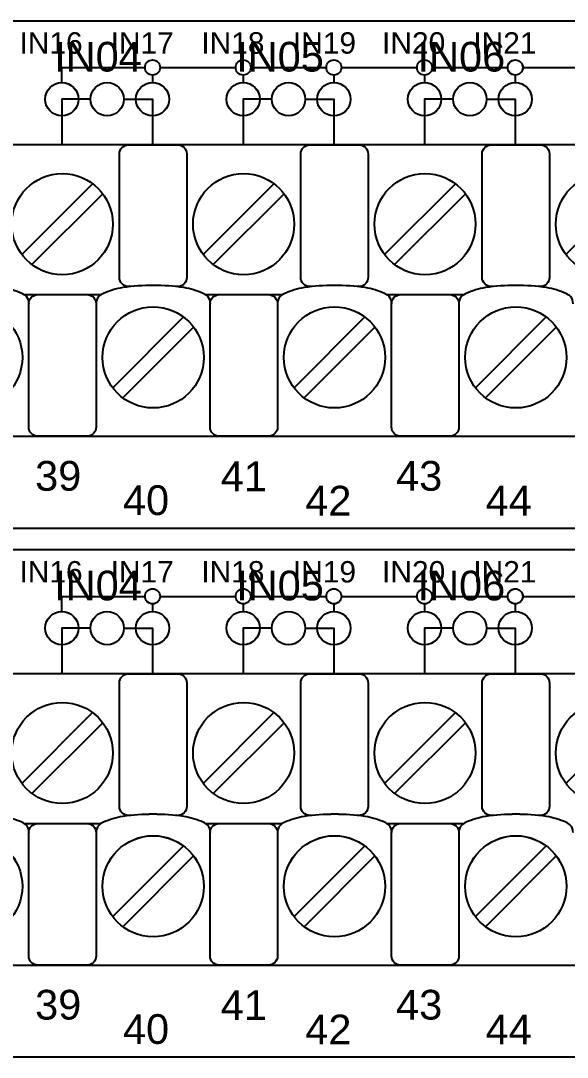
# Model space of a CAD drawing. Extents: x 1 to 47, y 1 to 34.6.
# Drawn here: x 40.537 to 42.345, y 9.106 to 12.536 of the extents above; entities that cross this region are included whole.
import ezdxf

# ---------------------------------------------------------------- set-up
doc = ezdxf.new("R2010")
doc.units = 0
doc.header["$MEASUREMENT"] = 0
for name, color, linetype in [('10_0______DWG_', 7, 'CONTINUOUS'), ('8_1__2___8__OPTOISOLATED_I', 7, 'CONTINUOUS'), ('8_2__7___8__OPTOISOLATED_I', 7, 'CONTINUOUS'), ('8_3__C___18__COMMON____6__', 7, 'CONTINUOUS'), ('8_4__D___18__COMMON____6__', 7, 'CONTINUOUS'), ('8_5__E___8__OPTOISOLATED_I', 7, 'CONTINUOUS'), ('8_6__4___18__COMMON____6__', 7, 'CONTINUOUS'), ('8_7__8___8__OPTOISOLATED_I', 7, 'CONTINUOUS'), ('9_1__0__EMPTY_IO_BOARD_POS', 7, 'CONTINUOUS'), ('9_2__2___8__OPTOISOLATED_I', 7, 'CONTINUOUS'), ('9_3__7___8__OPTOISOLATED_I', 7, 'CONTINUOUS'), ('9_4__C___18__COMMON____6__', 7, 'CONTINUOUS'), ('9_5__D___18__COMMON____6__', 7, 'CONTINUOUS'), ('9_6__E___8__OPTOISOLATED_I', 7, 'CONTINUOUS'), ('9_7__4___18__COMMON____6__', 7, 'CONTINUOUS'), ('9_8__8___8__OPTOISOLATED_I', 7, 'CONTINUOUS')]:
    doc.layers.add(name, color=color, linetype=linetype)
doc.styles.add('ARIAL', font='arial.ttf')

msp = doc.modelspace()

# ---------------------------------------------------------------- linework, layer by layer
at = {"layer": '10_0______DWG_'}
for points in [[(27.2942, 12.5363), (43.9545, 12.5363, -0.468367), (44.0044, 12.4763), (44.0044, 10.9063, -0.414132), (43.9545, 10.8563), (27.2942, 10.8563, -0.414214), (27.2442, 10.9063), (27.2442, 12.4863, -0.414287)], [(38.763, 11.3092), (38.763, 11.1912, 0.414213), (38.793, 11.1612), (43.7748, 11.1611, 0.414214), (43.8048, 11.1911), (43.8048, 11.5042), (43.8957, 11.7489, 0.480048), (43.7507, 11.9471), (43.5165, 11.9471, -0.414214), (43.4865, 11.9771), (43.4865, 12.0953, 0.414212), (43.4565, 12.1253), (43.4565, 12.1253), (38.4754, 12.1254, 0.414215), (38.4454, 12.0954), (38.4455, 11.7825), (38.3546, 11.5377, 0.47859), (38.4996, 11.3392), (38.733, 11.3392, -0.414214)], [(27.2942, 10.7863), (43.9545, 10.7863, -0.468367), (44.0044, 10.7263), (44.0044, 9.1563, -0.414132), (43.9545, 9.1063), (27.2942, 9.1063, -0.414214), (27.2442, 9.1563), (27.2442, 10.7363, -0.414287)]]:
    msp.add_lwpolyline(points, format="xyb", close=True, dxfattribs=at)
for points in [[(40.9015, 11.6566), (40.8936, 11.6566, -0.414214), (40.8636, 11.6866), (40.8636, 12.0953, -0.414214), (40.8936, 12.1253), (41.0564, 12.1253, -0.414214), (41.0864, 12.0953), (41.0864, 11.6866, -0.414214), (41.0564, 11.6566), (41.0496, 11.6566)], [(41.5015, 11.6566), (41.4936, 11.6566, -0.414214), (41.4636, 11.6866), (41.4636, 12.0953, -0.414214), (41.4936, 12.1253), (41.6564, 12.1253, -0.414214), (41.6864, 12.0953), (41.6864, 11.6866, -0.414214), (41.6564, 11.6566), (41.6496, 11.6566)], [(42.1015, 11.6566), (42.0936, 11.6566, -0.414214), (42.0636, 11.6866), (42.0636, 12.0953, -0.414214), (42.0936, 12.1253), (42.2564, 12.1253, -0.414214), (42.2864, 12.0953), (42.2864, 11.6866, -0.414214), (42.2564, 11.6566), (42.2496, 11.6566)], [(40.5645, 11.5999, 0.191033), (40.556, 11.6238, 0.081668), (40.5404, 11.634, 0.0591), (40.4766, 11.6533, 0.034646), (40.3751, 11.6604, 0.03436), (40.2744, 11.6533, 0.0591), (40.2107, 11.634, 0.081668), (40.1951, 11.6238, 0.191033), (40.1866, 11.5999)], [(40.7566, 11.6299, -0.414214), (40.7866, 11.5999), (40.7866, 11.1912, -0.414214), (40.7566, 11.1612), (40.5937, 11.1612, -0.414214), (40.5637, 11.1912), (40.5637, 11.5999, -0.414214), (40.5937, 11.6299)], [(41.1645, 11.5999, 0.191033), (41.156, 11.6238, 0.081668), (41.1404, 11.634, 0.0591), (41.0766, 11.6533, 0.034646), (40.9751, 11.6604, 0.03436), (40.8744, 11.6533, 0.0591), (40.8107, 11.634, 0.081668), (40.7951, 11.6238, 0.191033), (40.7866, 11.5999)], [(41.3566, 11.6299, -0.414214), (41.3866, 11.5999), (41.3866, 11.1912, -0.414214), (41.3566, 11.1612), (41.1937, 11.1612, -0.414214), (41.1637, 11.1912), (41.1637, 11.5999, -0.414214), (41.1937, 11.6299)], [(41.7645, 11.5999, 0.191033), (41.756, 11.6238, 0.081668), (41.7404, 11.634, 0.0591), (41.6767, 11.6533, 0.034646), (41.5751, 11.6604, 0.03436), (41.4744, 11.6533, 0.0591), (41.4107, 11.634, 0.081668), (41.3951, 11.6238, 0.191033), (41.3866, 11.5999)], [(41.9566, 11.6299, -0.414214), (41.9866, 11.5999), (41.9866, 11.1912, -0.414214), (41.9566, 11.1612), (41.7937, 11.1612, -0.414214), (41.7637, 11.1912), (41.7637, 11.5999, -0.414214), (41.7937, 11.6299)], [(42.3645, 11.5999, 0.191033), (42.356, 11.6238, 0.081668), (42.3404, 11.634, 0.0591), (42.2767, 11.6533, 0.034646), (42.1751, 11.6604, 0.03436), (42.0744, 11.6533, 0.0591), (42.0107, 11.634, 0.081668), (41.9951, 11.6238, 0.191033), (41.9866, 11.5999)]]:
    msp.add_lwpolyline(points, format="xyb", dxfattribs=at)
for points in [[(40.7749, 11.997), (40.5407, 11.7628)], [(41.3749, 11.997), (41.1407, 11.7628)], [(41.9749, 11.997), (41.7407, 11.7628)], [(42.5749, 11.997), (42.3407, 11.7628)], [(40.8083, 11.9635), (40.5741, 11.7294)], [(41.4083, 11.9635), (41.1741, 11.7294)], [(42.0083, 11.9635), (41.7741, 11.7294)], [(40.548, 11.6299), (40.8031, 11.6299)], [(41.148, 11.6299), (41.4031, 11.6299)], [(41.748, 11.6299), (42.0031, 11.6299)], [(41.0755, 11.556), (40.8413, 11.3218)], [(41.6755, 11.556), (41.4413, 11.3218)], [(42.2755, 11.556), (42.0413, 11.3218)], [(41.1089, 11.5225), (40.8748, 11.2884)], [(41.7089, 11.5225), (41.4748, 11.2884)], [(42.3089, 11.5225), (42.0748, 11.2884)]]:
    msp.add_lwpolyline(points, dxfattribs=at)
for centre in [(40.6745, 11.8632), (41.2745, 11.8632), (41.8745, 11.8632), (42.4745, 11.8632), (40.3751, 11.4222), (40.9751, 11.4222), (41.5751, 11.4222), (42.1751, 11.4222)]:
    msp.add_circle(centre, 0.1673, dxfattribs=at)
at = {"layer": '8_1__2___8__OPTOISOLATED_I'}
for points in [[(40.7681, 12.2765), (40.6732, 12.2765), (40.6732, 12.1253)], [(40.8781, 12.2765), (40.9732, 12.2765), (40.9732, 12.1253)], [(41.3681, 12.2765), (41.2732, 12.2765), (41.2732, 12.1253)], [(41.4781, 12.2765), (41.5732, 12.2765), (41.5732, 12.1253)], [(41.9681, 12.2765), (41.8732, 12.2765), (41.8732, 12.1253)], [(42.0781, 12.2765), (42.1732, 12.2765), (42.1732, 12.1253)]]:
    msp.add_lwpolyline(points, dxfattribs=at)
for centre in [(40.8231, 12.2765), (41.4231, 12.2765), (42.0231, 12.2765)]:
    msp.add_circle(centre, 0.055, dxfattribs=at)
at = {"layer": '8_2__7___8__OPTOISOLATED_I'}
for points in [[(40.7681, 12.2765), (40.6731, 12.2765), (40.6731, 12.1253)], [(40.8781, 12.2765), (40.9731, 12.2765), (40.9731, 12.1253)], [(41.3681, 12.2765), (41.2731, 12.2765), (41.2731, 12.1253)], [(41.4781, 12.2765), (41.5731, 12.2765), (41.5731, 12.1253)], [(41.9681, 12.2765), (41.8731, 12.2765), (41.8731, 12.1253)], [(42.0781, 12.2765), (42.1731, 12.2765), (42.1731, 12.1253)]]:
    msp.add_lwpolyline(points, dxfattribs=at)
for centre in [(40.8231, 12.2765), (41.4231, 12.2765), (42.0231, 12.2765)]:
    msp.add_circle(centre, 0.055, dxfattribs=at)
at = {"layer": '8_3__C___18__COMMON____6__'}
for points in [[(40.6731, 12.3315), (40.6731, 12.3815), (40.9481, 12.3815)], [(40.9731, 12.3565), (40.9731, 12.3315)], [(40.9981, 12.3815), (41.2481, 12.3815)], [(41.2731, 12.3565), (41.2731, 12.3315)], [(41.2981, 12.3815), (41.5481, 12.3815)], [(41.5731, 12.3565), (41.5731, 12.3315)], [(41.5981, 12.3815), (41.8481, 12.3815)], [(41.8731, 12.3565), (41.8731, 12.3315)], [(41.8981, 12.3815), (42.1481, 12.3815)], [(42.1731, 12.3565), (42.1731, 12.3315)], [(42.1981, 12.3815), (42.4481, 12.3815)], [(40.6731, 12.2215), (40.6731, 12.1253)], [(40.9731, 12.2215), (40.9731, 12.1253)], [(41.2731, 12.2215), (41.2731, 12.1253)], [(41.5731, 12.2215), (41.5731, 12.1253)], [(41.8731, 12.2215), (41.8731, 12.1253)], [(42.1731, 12.2215), (42.1731, 12.1253)]]:
    msp.add_lwpolyline(points, dxfattribs=at)
for centre, radius in [((40.9731, 12.3815), 0.025), ((41.2731, 12.3815), 0.025), ((41.5731, 12.3815), 0.025), ((41.8731, 12.3815), 0.025), ((42.1731, 12.3815), 0.025), ((40.6731, 12.2765), 0.055), ((40.9731, 12.2765), 0.055), ((41.2731, 12.2765), 0.055), ((41.5731, 12.2765), 0.055), ((41.8731, 12.2765), 0.055), ((42.1731, 12.2765), 0.055)]:
    msp.add_circle(centre, radius, dxfattribs=at)
at = {"layer": '8_4__D___18__COMMON____6__'}
for points in [[(40.6731, 12.3315), (40.6731, 12.3815), (40.9481, 12.3815)], [(40.9731, 12.3565), (40.9731, 12.3315)], [(40.9981, 12.3815), (41.2481, 12.3815)], [(41.2731, 12.3565), (41.2731, 12.3315)], [(41.2981, 12.3815), (41.5481, 12.3815)], [(41.5731, 12.3565), (41.5731, 12.3315)], [(41.5981, 12.3815), (41.8481, 12.3815)], [(41.8731, 12.3565), (41.8731, 12.3315)], [(41.8981, 12.3815), (42.1481, 12.3815)], [(42.1731, 12.3565), (42.1731, 12.3315)], [(42.1981, 12.3815), (42.4481, 12.3815)], [(40.6731, 12.2215), (40.6731, 12.1253)], [(40.9731, 12.2215), (40.9731, 12.1253)], [(41.2731, 12.2215), (41.2731, 12.1253)], [(41.5731, 12.2215), (41.5731, 12.1253)], [(41.8731, 12.2215), (41.8731, 12.1253)], [(42.1731, 12.2215), (42.1731, 12.1253)]]:
    msp.add_lwpolyline(points, dxfattribs=at)
for centre, radius in [((40.9731, 12.3815), 0.025), ((41.2731, 12.3815), 0.025), ((41.5731, 12.3815), 0.025), ((41.8731, 12.3815), 0.025), ((42.1731, 12.3815), 0.025), ((40.6731, 12.2765), 0.055), ((40.9731, 12.2765), 0.055), ((41.2731, 12.2765), 0.055), ((41.5731, 12.2765), 0.055), ((41.8731, 12.2765), 0.055), ((42.1731, 12.2765), 0.055)]:
    msp.add_circle(centre, radius, dxfattribs=at)
at = {"layer": '8_5__E___8__OPTOISOLATED_I'}
for points in [[(40.7681, 12.2765), (40.6731, 12.2765), (40.6731, 12.1253)], [(40.8781, 12.2765), (40.9731, 12.2765), (40.9731, 12.1253)], [(41.3681, 12.2765), (41.2731, 12.2765), (41.2731, 12.1253)], [(41.4781, 12.2765), (41.5731, 12.2765), (41.5731, 12.1253)], [(41.9681, 12.2765), (41.8731, 12.2765), (41.8731, 12.1253)], [(42.0781, 12.2765), (42.1731, 12.2765), (42.1731, 12.1253)]]:
    msp.add_lwpolyline(points, dxfattribs=at)
for centre in [(40.8231, 12.2765), (41.4231, 12.2765), (42.0231, 12.2765)]:
    msp.add_circle(centre, 0.055, dxfattribs=at)
at = {"layer": '8_6__4___18__COMMON____6__'}
for points in [[(40.6732, 12.3315), (40.6732, 12.3815), (40.9482, 12.3815)], [(40.9732, 12.3565), (40.9732, 12.3315)], [(40.9982, 12.3815), (41.2482, 12.3815)], [(41.2732, 12.3565), (41.2732, 12.3315)], [(41.2982, 12.3815), (41.5482, 12.3815)], [(41.5732, 12.3565), (41.5732, 12.3315)], [(41.5982, 12.3815), (41.8482, 12.3815)], [(41.8732, 12.3565), (41.8732, 12.3315)], [(41.8982, 12.3815), (42.1482, 12.3815)], [(42.1732, 12.3565), (42.1732, 12.3315)], [(42.1982, 12.3815), (42.4482, 12.3815)], [(40.6732, 12.2215), (40.6732, 12.1253)], [(40.9732, 12.2215), (40.9732, 12.1253)], [(41.2732, 12.2215), (41.2732, 12.1253)], [(41.5732, 12.2215), (41.5732, 12.1253)], [(41.8732, 12.2215), (41.8732, 12.1253)], [(42.1732, 12.2215), (42.1732, 12.1253)]]:
    msp.add_lwpolyline(points, dxfattribs=at)
for centre, radius in [((40.9732, 12.3815), 0.025), ((41.2732, 12.3815), 0.025), ((41.5732, 12.3815), 0.025), ((41.8732, 12.3815), 0.025), ((42.1732, 12.3815), 0.025), ((40.6732, 12.2765), 0.055), ((40.9732, 12.2765), 0.055), ((41.2732, 12.2765), 0.055), ((41.5732, 12.2765), 0.055), ((41.8732, 12.2765), 0.055), ((42.1732, 12.2765), 0.055)]:
    msp.add_circle(centre, radius, dxfattribs=at)
at = {"layer": '8_7__8___8__OPTOISOLATED_I'}
for points in [[(40.7681, 12.2765), (40.6731, 12.2765), (40.6731, 12.1253)], [(40.8781, 12.2765), (40.9731, 12.2765), (40.9731, 12.1253)], [(41.3681, 12.2765), (41.2731, 12.2765), (41.2731, 12.1253)], [(41.4781, 12.2765), (41.5731, 12.2765), (41.5731, 12.1253)], [(41.9681, 12.2765), (41.8731, 12.2765), (41.8731, 12.1253)], [(42.0781, 12.2765), (42.1731, 12.2765), (42.1731, 12.1253)]]:
    msp.add_lwpolyline(points, dxfattribs=at)
for centre in [(40.8231, 12.2765), (41.4231, 12.2765), (42.0231, 12.2765)]:
    msp.add_circle(centre, 0.055, dxfattribs=at)
at = {"layer": '9_1__0__EMPTY_IO_BOARD_POS'}
msp.add_lwpolyline([(38.7624, 9.5588), (38.7624, 9.4408, 0.414213), (38.7924, 9.4108), (43.7743, 9.4108, 0.414214), (43.8043, 9.4408), (43.8043, 9.7538), (43.8952, 9.9986, 0.480048), (43.7501, 10.1968), (43.5159, 10.1968, -0.414214), (43.4859, 10.2268), (43.4859, 10.3449, 0.414212), (43.4559, 10.3749), (43.4559, 10.375), (38.4749, 10.375, 0.414215), (38.4449, 10.345), (38.445, 10.0321), (38.354, 9.7874, 0.47859), (38.4991, 9.5888), (38.7324, 9.5888, -0.414214)], format="xyb", close=True, dxfattribs=at)
at = {"layer": '9_2__2___8__OPTOISOLATED_I'}
for points in [[(40.7681, 10.5265), (40.6732, 10.5265), (40.6732, 10.3753)], [(40.8781, 10.5265), (40.9732, 10.5265), (40.9732, 10.3753)], [(41.3681, 10.5265), (41.2732, 10.5265), (41.2732, 10.3753)], [(41.4781, 10.5265), (41.5732, 10.5265), (41.5732, 10.3753)], [(41.9681, 10.5265), (41.8732, 10.5265), (41.8732, 10.3753)], [(42.0781, 10.5265), (42.1732, 10.5265), (42.1732, 10.3753)], [(40.7749, 10.247), (40.5407, 10.0128)], [(41.3749, 10.247), (41.1407, 10.0128)], [(41.9749, 10.247), (41.7407, 10.0128)], [(42.5749, 10.247), (42.3407, 10.0128)], [(40.8083, 10.2135), (40.5741, 9.9794)], [(41.4083, 10.2135), (41.1741, 9.9794)], [(42.0083, 10.2135), (41.7741, 9.9794)], [(40.548, 9.8799), (40.8031, 9.8799)], [(41.148, 9.8799), (41.4031, 9.8799)], [(41.748, 9.8799), (42.0031, 9.8799)], [(41.0755, 9.806), (40.8413, 9.5718)], [(41.6755, 9.806), (41.4413, 9.5718)], [(42.2755, 9.806), (42.0413, 9.5718)], [(41.1089, 9.7725), (40.8748, 9.5384)], [(41.7089, 9.7725), (41.4748, 9.5384)], [(42.3089, 9.7725), (42.0748, 9.5384)]]:
    msp.add_lwpolyline(points, dxfattribs=at)
msp.add_lwpolyline([(38.763, 9.5592), (38.763, 9.4412, 0.414213), (38.793, 9.4112), (43.7748, 9.4111, 0.414214), (43.8048, 9.4411), (43.8048, 9.7542), (43.8957, 9.9989, 0.480048), (43.7507, 10.1971), (43.5165, 10.1971, -0.414214), (43.4865, 10.2271), (43.4865, 10.3453, 0.414212), (43.4565, 10.3753), (43.4565, 10.3753), (38.4754, 10.3754, 0.414215), (38.4454, 10.3454), (38.4455, 10.0325), (38.3546, 9.7877, 0.47859), (38.4996, 9.5892), (38.733, 9.5892, -0.414214)], format="xyb", close=True, dxfattribs=at)
for points in [[(40.9015, 9.9066), (40.8936, 9.9066, -0.414214), (40.8636, 9.9366), (40.8636, 10.3453, -0.414214), (40.8936, 10.3753), (41.0564, 10.3753, -0.414214), (41.0864, 10.3453), (41.0864, 9.9366, -0.414214), (41.0564, 9.9066), (41.0496, 9.9066)], [(41.5015, 9.9066), (41.4936, 9.9066, -0.414214), (41.4636, 9.9366), (41.4636, 10.3453, -0.414214), (41.4936, 10.3753), (41.6564, 10.3753, -0.414214), (41.6864, 10.3453), (41.6864, 9.9366, -0.414214), (41.6564, 9.9066), (41.6496, 9.9066)], [(42.1015, 9.9066), (42.0936, 9.9066, -0.414214), (42.0636, 9.9366), (42.0636, 10.3453, -0.414214), (42.0936, 10.3753), (42.2564, 10.3753, -0.414214), (42.2864, 10.3453), (42.2864, 9.9366, -0.414214), (42.2564, 9.9066), (42.2496, 9.9066)], [(40.5645, 9.8499, 0.191033), (40.556, 9.8738, 0.081668), (40.5404, 9.884, 0.0591), (40.4766, 9.9033, 0.034646), (40.3751, 9.9104, 0.03436), (40.2744, 9.9033, 0.0591), (40.2107, 9.884, 0.081668), (40.1951, 9.8738, 0.191033), (40.1866, 9.8499)], [(40.7566, 9.8799, -0.414214), (40.7866, 9.8499), (40.7866, 9.4412, -0.414214), (40.7566, 9.4112), (40.5937, 9.4112, -0.414214), (40.5637, 9.4412), (40.5637, 9.8499, -0.414214), (40.5937, 9.8799)], [(41.1645, 9.8499, 0.191033), (41.156, 9.8738, 0.081668), (41.1404, 9.884, 0.0591), (41.0766, 9.9033, 0.034646), (40.9751, 9.9104, 0.03436), (40.8744, 9.9033, 0.0591), (40.8107, 9.884, 0.081668), (40.7951, 9.8738, 0.191033), (40.7866, 9.8499)], [(41.3566, 9.8799, -0.414214), (41.3866, 9.8499), (41.3866, 9.4412, -0.414214), (41.3566, 9.4112), (41.1937, 9.4112, -0.414214), (41.1637, 9.4412), (41.1637, 9.8499, -0.414214), (41.1937, 9.8799)], [(41.7645, 9.8499, 0.191033), (41.756, 9.8738, 0.081668), (41.7404, 9.884, 0.0591), (41.6767, 9.9033, 0.034646), (41.5751, 9.9104, 0.03436), (41.4744, 9.9033, 0.0591), (41.4107, 9.884, 0.081668), (41.3951, 9.8738, 0.191033), (41.3866, 9.8499)], [(41.9566, 9.8799, -0.414214), (41.9866, 9.8499), (41.9866, 9.4412, -0.414214), (41.9566, 9.4112), (41.7937, 9.4112, -0.414214), (41.7637, 9.4412), (41.7637, 9.8499, -0.414214), (41.7937, 9.8799)], [(42.3645, 9.8499, 0.191033), (42.356, 9.8738, 0.081668), (42.3404, 9.884, 0.0591), (42.2767, 9.9033, 0.034646), (42.1751, 9.9104, 0.03436), (42.0744, 9.9033, 0.0591), (42.0107, 9.884, 0.081668), (41.9951, 9.8738, 0.191033), (41.9866, 9.8499)]]:
    msp.add_lwpolyline(points, format="xyb", dxfattribs=at)
for centre, radius in [((40.8231, 10.5265), 0.055), ((41.4231, 10.5265), 0.055), ((42.0231, 10.5265), 0.055), ((40.6745, 10.1132), 0.1673), ((41.2745, 10.1132), 0.1673), ((41.8745, 10.1132), 0.1673), ((42.4745, 10.1132), 0.1673), ((40.3751, 9.6722), 0.1673), ((40.9751, 9.6722), 0.1673), ((41.5751, 9.6722), 0.1673), ((42.1751, 9.6722), 0.1673)]:
    msp.add_circle(centre, radius, dxfattribs=at)
at = {"layer": '9_3__7___8__OPTOISOLATED_I'}
for points in [[(40.7681, 10.5265), (40.6731, 10.5265), (40.6731, 10.3753)], [(40.8781, 10.5265), (40.9731, 10.5265), (40.9731, 10.3753)], [(41.3681, 10.5265), (41.2731, 10.5265), (41.2731, 10.3753)], [(41.4781, 10.5265), (41.5731, 10.5265), (41.5731, 10.3753)], [(41.9681, 10.5265), (41.8731, 10.5265), (41.8731, 10.3753)], [(42.0781, 10.5265), (42.1731, 10.5265), (42.1731, 10.3753)], [(40.7749, 10.247), (40.5407, 10.0128)], [(41.3749, 10.247), (41.1407, 10.0128)], [(41.9749, 10.247), (41.7407, 10.0128)], [(42.5749, 10.247), (42.3407, 10.0128)], [(40.8083, 10.2135), (40.5741, 9.9794)], [(41.4083, 10.2135), (41.1741, 9.9794)], [(42.0083, 10.2135), (41.7741, 9.9794)], [(40.548, 9.8799), (40.8031, 9.8799)], [(41.148, 9.8799), (41.4031, 9.8799)], [(41.748, 9.8799), (42.0031, 9.8799)], [(41.0755, 9.806), (40.8413, 9.5718)], [(41.6755, 9.806), (41.4413, 9.5718)], [(42.2755, 9.806), (42.0413, 9.5718)], [(41.1089, 9.7725), (40.8748, 9.5384)], [(41.7089, 9.7725), (41.4748, 9.5384)], [(42.3089, 9.7725), (42.0748, 9.5384)]]:
    msp.add_lwpolyline(points, dxfattribs=at)
msp.add_lwpolyline([(38.763, 9.5592), (38.763, 9.4412, 0.414213), (38.793, 9.4112), (43.7748, 9.4111, 0.414214), (43.8048, 9.4411), (43.8048, 9.7542), (43.8957, 9.9989, 0.480048), (43.7507, 10.1971), (43.5165, 10.1971, -0.414214), (43.4865, 10.2271), (43.4865, 10.3453, 0.414212), (43.4565, 10.3753), (43.4565, 10.3753), (38.4754, 10.3754, 0.414215), (38.4454, 10.3454), (38.4455, 10.0325), (38.3546, 9.7877, 0.47859), (38.4996, 9.5892), (38.733, 9.5892, -0.414214)], format="xyb", close=True, dxfattribs=at)
for points in [[(40.9015, 9.9066), (40.8936, 9.9066, -0.414214), (40.8636, 9.9366), (40.8636, 10.3453, -0.414214), (40.8936, 10.3753), (41.0564, 10.3753, -0.414214), (41.0864, 10.3453), (41.0864, 9.9366, -0.414214), (41.0564, 9.9066), (41.0496, 9.9066)], [(41.5015, 9.9066), (41.4936, 9.9066, -0.414214), (41.4636, 9.9366), (41.4636, 10.3453, -0.414214), (41.4936, 10.3753), (41.6564, 10.3753, -0.414214), (41.6864, 10.3453), (41.6864, 9.9366, -0.414214), (41.6564, 9.9066), (41.6496, 9.9066)], [(42.1015, 9.9066), (42.0936, 9.9066, -0.414214), (42.0636, 9.9366), (42.0636, 10.3453, -0.414214), (42.0936, 10.3753), (42.2564, 10.3753, -0.414214), (42.2864, 10.3453), (42.2864, 9.9366, -0.414214), (42.2564, 9.9066), (42.2496, 9.9066)], [(40.5645, 9.8499, 0.191033), (40.556, 9.8738, 0.081668), (40.5404, 9.884, 0.0591), (40.4766, 9.9033, 0.034646), (40.3751, 9.9104, 0.03436), (40.2744, 9.9033, 0.0591), (40.2107, 9.884, 0.081668), (40.1951, 9.8738, 0.191033), (40.1866, 9.8499)], [(40.7566, 9.8799, -0.414214), (40.7866, 9.8499), (40.7866, 9.4412, -0.414214), (40.7566, 9.4112), (40.5937, 9.4112, -0.414214), (40.5637, 9.4412), (40.5637, 9.8499, -0.414214), (40.5937, 9.8799)], [(41.1645, 9.8499, 0.191033), (41.156, 9.8738, 0.081668), (41.1404, 9.884, 0.0591), (41.0766, 9.9033, 0.034646), (40.9751, 9.9104, 0.03436), (40.8744, 9.9033, 0.0591), (40.8107, 9.884, 0.081668), (40.7951, 9.8738, 0.191033), (40.7866, 9.8499)], [(41.3566, 9.8799, -0.414214), (41.3866, 9.8499), (41.3866, 9.4412, -0.414214), (41.3566, 9.4112), (41.1937, 9.4112, -0.414214), (41.1637, 9.4412), (41.1637, 9.8499, -0.414214), (41.1937, 9.8799)], [(41.7645, 9.8499, 0.191033), (41.756, 9.8738, 0.081668), (41.7404, 9.884, 0.0591), (41.6767, 9.9033, 0.034646), (41.5751, 9.9104, 0.03436), (41.4744, 9.9033, 0.0591), (41.4107, 9.884, 0.081668), (41.3951, 9.8738, 0.191033), (41.3866, 9.8499)], [(41.9566, 9.8799, -0.414214), (41.9866, 9.8499), (41.9866, 9.4412, -0.414214), (41.9566, 9.4112), (41.7937, 9.4112, -0.414214), (41.7637, 9.4412), (41.7637, 9.8499, -0.414214), (41.7937, 9.8799)], [(42.3645, 9.8499, 0.191033), (42.356, 9.8738, 0.081668), (42.3404, 9.884, 0.0591), (42.2767, 9.9033, 0.034646), (42.1751, 9.9104, 0.03436), (42.0744, 9.9033, 0.0591), (42.0107, 9.884, 0.081668), (41.9951, 9.8738, 0.191033), (41.9866, 9.8499)]]:
    msp.add_lwpolyline(points, format="xyb", dxfattribs=at)
for centre, radius in [((40.8231, 10.5265), 0.055), ((41.4231, 10.5265), 0.055), ((42.0231, 10.5265), 0.055), ((40.6745, 10.1132), 0.1673), ((41.2745, 10.1132), 0.1673), ((41.8745, 10.1132), 0.1673), ((42.4745, 10.1132), 0.1673), ((40.3751, 9.6722), 0.1673), ((40.9751, 9.6722), 0.1673), ((41.5751, 9.6722), 0.1673), ((42.1751, 9.6722), 0.1673)]:
    msp.add_circle(centre, radius, dxfattribs=at)
at = {"layer": '9_4__C___18__COMMON____6__'}
for points in [[(40.6731, 10.5815), (40.6731, 10.6315), (40.9481, 10.6315)], [(40.9731, 10.6065), (40.9731, 10.5815)], [(40.9981, 10.6315), (41.2481, 10.6315)], [(41.2731, 10.6065), (41.2731, 10.5815)], [(41.2981, 10.6315), (41.5481, 10.6315)], [(41.5731, 10.6065), (41.5731, 10.5815)], [(41.5981, 10.6315), (41.8481, 10.6315)], [(41.8731, 10.6065), (41.8731, 10.5815)], [(41.8981, 10.6315), (42.1481, 10.6315)], [(42.1731, 10.6065), (42.1731, 10.5815)], [(42.1981, 10.6315), (42.4481, 10.6315)], [(40.6731, 10.4715), (40.6731, 10.3753)], [(40.9731, 10.4715), (40.9731, 10.3753)], [(41.2731, 10.4715), (41.2731, 10.3753)], [(41.5731, 10.4715), (41.5731, 10.3753)], [(41.8731, 10.4715), (41.8731, 10.3753)], [(42.1731, 10.4715), (42.1731, 10.3753)], [(40.7749, 10.247), (40.5407, 10.0128)], [(41.3749, 10.247), (41.1407, 10.0128)], [(41.9749, 10.247), (41.7407, 10.0128)], [(42.5749, 10.247), (42.3407, 10.0128)], [(40.8083, 10.2135), (40.5741, 9.9794)], [(41.4083, 10.2135), (41.1741, 9.9794)], [(42.0083, 10.2135), (41.7741, 9.9794)], [(40.548, 9.8799), (40.8031, 9.8799)], [(41.148, 9.8799), (41.4031, 9.8799)], [(41.748, 9.8799), (42.0031, 9.8799)], [(41.0755, 9.806), (40.8413, 9.5718)], [(41.6755, 9.806), (41.4413, 9.5718)], [(42.2755, 9.806), (42.0413, 9.5718)], [(41.1089, 9.7725), (40.8748, 9.5384)], [(41.7089, 9.7725), (41.4748, 9.5384)], [(42.3089, 9.7725), (42.0748, 9.5384)]]:
    msp.add_lwpolyline(points, dxfattribs=at)
msp.add_lwpolyline([(38.763, 9.5592), (38.763, 9.4412, 0.414213), (38.793, 9.4112), (43.7748, 9.4111, 0.414214), (43.8048, 9.4411), (43.8048, 9.7542), (43.8957, 9.9989, 0.480048), (43.7507, 10.1971), (43.5165, 10.1971, -0.414214), (43.4865, 10.2271), (43.4865, 10.3453, 0.414212), (43.4565, 10.3753), (43.4565, 10.3753), (38.4754, 10.3754, 0.414215), (38.4454, 10.3454), (38.4455, 10.0325), (38.3546, 9.7877, 0.47859), (38.4996, 9.5892), (38.733, 9.5892, -0.414214)], format="xyb", close=True, dxfattribs=at)
for points in [[(40.9015, 9.9066), (40.8936, 9.9066, -0.414214), (40.8636, 9.9366), (40.8636, 10.3453, -0.414214), (40.8936, 10.3753), (41.0564, 10.3753, -0.414214), (41.0864, 10.3453), (41.0864, 9.9366, -0.414214), (41.0564, 9.9066), (41.0496, 9.9066)], [(41.5015, 9.9066), (41.4936, 9.9066, -0.414214), (41.4636, 9.9366), (41.4636, 10.3453, -0.414214), (41.4936, 10.3753), (41.6564, 10.3753, -0.414214), (41.6864, 10.3453), (41.6864, 9.9366, -0.414214), (41.6564, 9.9066), (41.6496, 9.9066)], [(42.1015, 9.9066), (42.0936, 9.9066, -0.414214), (42.0636, 9.9366), (42.0636, 10.3453, -0.414214), (42.0936, 10.3753), (42.2564, 10.3753, -0.414214), (42.2864, 10.3453), (42.2864, 9.9366, -0.414214), (42.2564, 9.9066), (42.2496, 9.9066)], [(40.5645, 9.8499, 0.191033), (40.556, 9.8738, 0.081668), (40.5404, 9.884, 0.0591), (40.4766, 9.9033, 0.034646), (40.3751, 9.9104, 0.03436), (40.2744, 9.9033, 0.0591), (40.2107, 9.884, 0.081668), (40.1951, 9.8738, 0.191033), (40.1866, 9.8499)], [(40.7566, 9.8799, -0.414214), (40.7866, 9.8499), (40.7866, 9.4412, -0.414214), (40.7566, 9.4112), (40.5937, 9.4112, -0.414214), (40.5637, 9.4412), (40.5637, 9.8499, -0.414214), (40.5937, 9.8799)], [(41.1645, 9.8499, 0.191033), (41.156, 9.8738, 0.081668), (41.1404, 9.884, 0.0591), (41.0766, 9.9033, 0.034646), (40.9751, 9.9104, 0.03436), (40.8744, 9.9033, 0.0591), (40.8107, 9.884, 0.081668), (40.7951, 9.8738, 0.191033), (40.7866, 9.8499)], [(41.3566, 9.8799, -0.414214), (41.3866, 9.8499), (41.3866, 9.4412, -0.414214), (41.3566, 9.4112), (41.1937, 9.4112, -0.414214), (41.1637, 9.4412), (41.1637, 9.8499, -0.414214), (41.1937, 9.8799)], [(41.7645, 9.8499, 0.191033), (41.756, 9.8738, 0.081668), (41.7404, 9.884, 0.0591), (41.6767, 9.9033, 0.034646), (41.5751, 9.9104, 0.03436), (41.4744, 9.9033, 0.0591), (41.4107, 9.884, 0.081668), (41.3951, 9.8738, 0.191033), (41.3866, 9.8499)], [(41.9566, 9.8799, -0.414214), (41.9866, 9.8499), (41.9866, 9.4412, -0.414214), (41.9566, 9.4112), (41.7937, 9.4112, -0.414214), (41.7637, 9.4412), (41.7637, 9.8499, -0.414214), (41.7937, 9.8799)], [(42.3645, 9.8499, 0.191033), (42.356, 9.8738, 0.081668), (42.3404, 9.884, 0.0591), (42.2767, 9.9033, 0.034646), (42.1751, 9.9104, 0.03436), (42.0744, 9.9033, 0.0591), (42.0107, 9.884, 0.081668), (41.9951, 9.8738, 0.191033), (41.9866, 9.8499)]]:
    msp.add_lwpolyline(points, format="xyb", dxfattribs=at)
for centre, radius in [((40.9731, 10.6315), 0.025), ((41.2731, 10.6315), 0.025), ((41.5731, 10.6315), 0.025), ((41.8731, 10.6315), 0.025), ((42.1731, 10.6315), 0.025), ((40.6731, 10.5265), 0.055), ((40.9731, 10.5265), 0.055), ((41.2731, 10.5265), 0.055), ((41.5731, 10.5265), 0.055), ((41.8731, 10.5265), 0.055), ((42.1731, 10.5265), 0.055), ((40.6745, 10.1132), 0.1673), ((41.2745, 10.1132), 0.1673), ((41.8745, 10.1132), 0.1673), ((42.4745, 10.1132), 0.1673), ((40.3751, 9.6722), 0.1673), ((40.9751, 9.6722), 0.1673), ((41.5751, 9.6722), 0.1673), ((42.1751, 9.6722), 0.1673)]:
    msp.add_circle(centre, radius, dxfattribs=at)
at = {"layer": '9_5__D___18__COMMON____6__'}
for points in [[(40.6731, 10.5815), (40.6731, 10.6315), (40.9481, 10.6315)], [(40.9731, 10.6065), (40.9731, 10.5815)], [(40.9981, 10.6315), (41.2481, 10.6315)], [(41.2731, 10.6065), (41.2731, 10.5815)], [(41.2981, 10.6315), (41.5481, 10.6315)], [(41.5731, 10.6065), (41.5731, 10.5815)], [(41.5981, 10.6315), (41.8481, 10.6315)], [(41.8731, 10.6065), (41.8731, 10.5815)], [(41.8981, 10.6315), (42.1481, 10.6315)], [(42.1731, 10.6065), (42.1731, 10.5815)], [(42.1981, 10.6315), (42.4481, 10.6315)], [(40.6731, 10.4715), (40.6731, 10.3753)], [(40.9731, 10.4715), (40.9731, 10.3753)], [(41.2731, 10.4715), (41.2731, 10.3753)], [(41.5731, 10.4715), (41.5731, 10.3753)], [(41.8731, 10.4715), (41.8731, 10.3753)], [(42.1731, 10.4715), (42.1731, 10.3753)], [(40.7749, 10.247), (40.5407, 10.0128)], [(41.3749, 10.247), (41.1407, 10.0128)], [(41.9749, 10.247), (41.7407, 10.0128)], [(42.5749, 10.247), (42.3407, 10.0128)], [(40.8083, 10.2135), (40.5741, 9.9794)], [(41.4083, 10.2135), (41.1741, 9.9794)], [(42.0083, 10.2135), (41.7741, 9.9794)], [(40.548, 9.8799), (40.8031, 9.8799)], [(41.148, 9.8799), (41.4031, 9.8799)], [(41.748, 9.8799), (42.0031, 9.8799)], [(41.0755, 9.806), (40.8413, 9.5718)], [(41.6755, 9.806), (41.4413, 9.5718)], [(42.2755, 9.806), (42.0413, 9.5718)], [(41.1089, 9.7725), (40.8748, 9.5384)], [(41.7089, 9.7725), (41.4748, 9.5384)], [(42.3089, 9.7725), (42.0748, 9.5384)]]:
    msp.add_lwpolyline(points, dxfattribs=at)
msp.add_lwpolyline([(38.763, 9.5592), (38.763, 9.4412, 0.414213), (38.793, 9.4112), (43.7748, 9.4111, 0.414214), (43.8048, 9.4411), (43.8048, 9.7542), (43.8957, 9.9989, 0.480048), (43.7507, 10.1971), (43.5165, 10.1971, -0.414214), (43.4865, 10.2271), (43.4865, 10.3453, 0.414212), (43.4565, 10.3753), (43.4565, 10.3753), (38.4754, 10.3754, 0.414215), (38.4454, 10.3454), (38.4455, 10.0325), (38.3546, 9.7877, 0.47859), (38.4996, 9.5892), (38.733, 9.5892, -0.414214)], format="xyb", close=True, dxfattribs=at)
for points in [[(40.9015, 9.9066), (40.8936, 9.9066, -0.414214), (40.8636, 9.9366), (40.8636, 10.3453, -0.414214), (40.8936, 10.3753), (41.0564, 10.3753, -0.414214), (41.0864, 10.3453), (41.0864, 9.9366, -0.414214), (41.0564, 9.9066), (41.0496, 9.9066)], [(41.5015, 9.9066), (41.4936, 9.9066, -0.414214), (41.4636, 9.9366), (41.4636, 10.3453, -0.414214), (41.4936, 10.3753), (41.6564, 10.3753, -0.414214), (41.6864, 10.3453), (41.6864, 9.9366, -0.414214), (41.6564, 9.9066), (41.6496, 9.9066)], [(42.1015, 9.9066), (42.0936, 9.9066, -0.414214), (42.0636, 9.9366), (42.0636, 10.3453, -0.414214), (42.0936, 10.3753), (42.2564, 10.3753, -0.414214), (42.2864, 10.3453), (42.2864, 9.9366, -0.414214), (42.2564, 9.9066), (42.2496, 9.9066)], [(40.5645, 9.8499, 0.191033), (40.556, 9.8738, 0.081668), (40.5404, 9.884, 0.0591), (40.4766, 9.9033, 0.034646), (40.3751, 9.9104, 0.03436), (40.2744, 9.9033, 0.0591), (40.2107, 9.884, 0.081668), (40.1951, 9.8738, 0.191033), (40.1866, 9.8499)], [(40.7566, 9.8799, -0.414214), (40.7866, 9.8499), (40.7866, 9.4412, -0.414214), (40.7566, 9.4112), (40.5937, 9.4112, -0.414214), (40.5637, 9.4412), (40.5637, 9.8499, -0.414214), (40.5937, 9.8799)], [(41.1645, 9.8499, 0.191033), (41.156, 9.8738, 0.081668), (41.1404, 9.884, 0.0591), (41.0766, 9.9033, 0.034646), (40.9751, 9.9104, 0.03436), (40.8744, 9.9033, 0.0591), (40.8107, 9.884, 0.081668), (40.7951, 9.8738, 0.191033), (40.7866, 9.8499)], [(41.3566, 9.8799, -0.414214), (41.3866, 9.8499), (41.3866, 9.4412, -0.414214), (41.3566, 9.4112), (41.1937, 9.4112, -0.414214), (41.1637, 9.4412), (41.1637, 9.8499, -0.414214), (41.1937, 9.8799)], [(41.7645, 9.8499, 0.191033), (41.756, 9.8738, 0.081668), (41.7404, 9.884, 0.0591), (41.6767, 9.9033, 0.034646), (41.5751, 9.9104, 0.03436), (41.4744, 9.9033, 0.0591), (41.4107, 9.884, 0.081668), (41.3951, 9.8738, 0.191033), (41.3866, 9.8499)], [(41.9566, 9.8799, -0.414214), (41.9866, 9.8499), (41.9866, 9.4412, -0.414214), (41.9566, 9.4112), (41.7937, 9.4112, -0.414214), (41.7637, 9.4412), (41.7637, 9.8499, -0.414214), (41.7937, 9.8799)], [(42.3645, 9.8499, 0.191033), (42.356, 9.8738, 0.081668), (42.3404, 9.884, 0.0591), (42.2767, 9.9033, 0.034646), (42.1751, 9.9104, 0.03436), (42.0744, 9.9033, 0.0591), (42.0107, 9.884, 0.081668), (41.9951, 9.8738, 0.191033), (41.9866, 9.8499)]]:
    msp.add_lwpolyline(points, format="xyb", dxfattribs=at)
for centre, radius in [((40.9731, 10.6315), 0.025), ((41.2731, 10.6315), 0.025), ((41.5731, 10.6315), 0.025), ((41.8731, 10.6315), 0.025), ((42.1731, 10.6315), 0.025), ((40.6731, 10.5265), 0.055), ((40.9731, 10.5265), 0.055), ((41.2731, 10.5265), 0.055), ((41.5731, 10.5265), 0.055), ((41.8731, 10.5265), 0.055), ((42.1731, 10.5265), 0.055), ((40.6745, 10.1132), 0.1673), ((41.2745, 10.1132), 0.1673), ((41.8745, 10.1132), 0.1673), ((42.4745, 10.1132), 0.1673), ((40.3751, 9.6722), 0.1673), ((40.9751, 9.6722), 0.1673), ((41.5751, 9.6722), 0.1673), ((42.1751, 9.6722), 0.1673)]:
    msp.add_circle(centre, radius, dxfattribs=at)
at = {"layer": '9_6__E___8__OPTOISOLATED_I'}
for points in [[(40.7681, 10.5265), (40.6731, 10.5265), (40.6731, 10.3753)], [(40.8781, 10.5265), (40.9731, 10.5265), (40.9731, 10.3753)], [(41.3681, 10.5265), (41.2731, 10.5265), (41.2731, 10.3753)], [(41.4781, 10.5265), (41.5731, 10.5265), (41.5731, 10.3753)], [(41.9681, 10.5265), (41.8731, 10.5265), (41.8731, 10.3753)], [(42.0781, 10.5265), (42.1731, 10.5265), (42.1731, 10.3753)], [(40.7749, 10.247), (40.5407, 10.0128)], [(41.3749, 10.247), (41.1407, 10.0128)], [(41.9749, 10.247), (41.7407, 10.0128)], [(42.5749, 10.247), (42.3407, 10.0128)], [(40.8083, 10.2135), (40.5741, 9.9794)], [(41.4083, 10.2135), (41.1741, 9.9794)], [(42.0083, 10.2135), (41.7741, 9.9794)], [(40.548, 9.8799), (40.8031, 9.8799)], [(41.148, 9.8799), (41.4031, 9.8799)], [(41.748, 9.8799), (42.0031, 9.8799)], [(41.0755, 9.806), (40.8413, 9.5718)], [(41.6755, 9.806), (41.4413, 9.5718)], [(42.2755, 9.806), (42.0413, 9.5718)], [(41.1089, 9.7725), (40.8748, 9.5384)], [(41.7089, 9.7725), (41.4748, 9.5384)], [(42.3089, 9.7725), (42.0748, 9.5384)]]:
    msp.add_lwpolyline(points, dxfattribs=at)
msp.add_lwpolyline([(38.763, 9.5592), (38.763, 9.4412, 0.414213), (38.793, 9.4112), (43.7748, 9.4111, 0.414214), (43.8048, 9.4411), (43.8048, 9.7542), (43.8957, 9.9989, 0.480048), (43.7507, 10.1971), (43.5165, 10.1971, -0.414214), (43.4865, 10.2271), (43.4865, 10.3453, 0.414212), (43.4565, 10.3753), (43.4565, 10.3753), (38.4754, 10.3754, 0.414215), (38.4454, 10.3454), (38.4455, 10.0325), (38.3546, 9.7877, 0.47859), (38.4996, 9.5892), (38.733, 9.5892, -0.414214)], format="xyb", close=True, dxfattribs=at)
for points in [[(40.9015, 9.9066), (40.8936, 9.9066, -0.414214), (40.8636, 9.9366), (40.8636, 10.3453, -0.414214), (40.8936, 10.3753), (41.0564, 10.3753, -0.414214), (41.0864, 10.3453), (41.0864, 9.9366, -0.414214), (41.0564, 9.9066), (41.0496, 9.9066)], [(41.5015, 9.9066), (41.4936, 9.9066, -0.414214), (41.4636, 9.9366), (41.4636, 10.3453, -0.414214), (41.4936, 10.3753), (41.6564, 10.3753, -0.414214), (41.6864, 10.3453), (41.6864, 9.9366, -0.414214), (41.6564, 9.9066), (41.6496, 9.9066)], [(42.1015, 9.9066), (42.0936, 9.9066, -0.414214), (42.0636, 9.9366), (42.0636, 10.3453, -0.414214), (42.0936, 10.3753), (42.2564, 10.3753, -0.414214), (42.2864, 10.3453), (42.2864, 9.9366, -0.414214), (42.2564, 9.9066), (42.2496, 9.9066)], [(40.5645, 9.8499, 0.191033), (40.556, 9.8738, 0.081668), (40.5404, 9.884, 0.0591), (40.4766, 9.9033, 0.034646), (40.3751, 9.9104, 0.03436), (40.2744, 9.9033, 0.0591), (40.2107, 9.884, 0.081668), (40.1951, 9.8738, 0.191033), (40.1866, 9.8499)], [(40.7566, 9.8799, -0.414214), (40.7866, 9.8499), (40.7866, 9.4412, -0.414214), (40.7566, 9.4112), (40.5937, 9.4112, -0.414214), (40.5637, 9.4412), (40.5637, 9.8499, -0.414214), (40.5937, 9.8799)], [(41.1645, 9.8499, 0.191033), (41.156, 9.8738, 0.081668), (41.1404, 9.884, 0.0591), (41.0766, 9.9033, 0.034646), (40.9751, 9.9104, 0.03436), (40.8744, 9.9033, 0.0591), (40.8107, 9.884, 0.081668), (40.7951, 9.8738, 0.191033), (40.7866, 9.8499)], [(41.3566, 9.8799, -0.414214), (41.3866, 9.8499), (41.3866, 9.4412, -0.414214), (41.3566, 9.4112), (41.1937, 9.4112, -0.414214), (41.1637, 9.4412), (41.1637, 9.8499, -0.414214), (41.1937, 9.8799)], [(41.7645, 9.8499, 0.191033), (41.756, 9.8738, 0.081668), (41.7404, 9.884, 0.0591), (41.6767, 9.9033, 0.034646), (41.5751, 9.9104, 0.03436), (41.4744, 9.9033, 0.0591), (41.4107, 9.884, 0.081668), (41.3951, 9.8738, 0.191033), (41.3866, 9.8499)], [(41.9566, 9.8799, -0.414214), (41.9866, 9.8499), (41.9866, 9.4412, -0.414214), (41.9566, 9.4112), (41.7937, 9.4112, -0.414214), (41.7637, 9.4412), (41.7637, 9.8499, -0.414214), (41.7937, 9.8799)], [(42.3645, 9.8499, 0.191033), (42.356, 9.8738, 0.081668), (42.3404, 9.884, 0.0591), (42.2767, 9.9033, 0.034646), (42.1751, 9.9104, 0.03436), (42.0744, 9.9033, 0.0591), (42.0107, 9.884, 0.081668), (41.9951, 9.8738, 0.191033), (41.9866, 9.8499)]]:
    msp.add_lwpolyline(points, format="xyb", dxfattribs=at)
for centre, radius in [((40.8231, 10.5265), 0.055), ((41.4231, 10.5265), 0.055), ((42.0231, 10.5265), 0.055), ((40.6745, 10.1132), 0.1673), ((41.2745, 10.1132), 0.1673), ((41.8745, 10.1132), 0.1673), ((42.4745, 10.1132), 0.1673), ((40.3751, 9.6722), 0.1673), ((40.9751, 9.6722), 0.1673), ((41.5751, 9.6722), 0.1673), ((42.1751, 9.6722), 0.1673)]:
    msp.add_circle(centre, radius, dxfattribs=at)
at = {"layer": '9_7__4___18__COMMON____6__'}
for points in [[(40.6732, 10.5815), (40.6732, 10.6315), (40.9482, 10.6315)], [(40.9732, 10.6065), (40.9732, 10.5815)], [(40.9982, 10.6315), (41.2482, 10.6315)], [(41.2732, 10.6065), (41.2732, 10.5815)], [(41.2982, 10.6315), (41.5482, 10.6315)], [(41.5732, 10.6065), (41.5732, 10.5815)], [(41.5982, 10.6315), (41.8482, 10.6315)], [(41.8732, 10.6065), (41.8732, 10.5815)], [(41.8982, 10.6315), (42.1482, 10.6315)], [(42.1732, 10.6065), (42.1732, 10.5815)], [(42.1982, 10.6315), (42.4482, 10.6315)], [(40.6732, 10.4715), (40.6732, 10.3753)], [(40.9732, 10.4715), (40.9732, 10.3753)], [(41.2732, 10.4715), (41.2732, 10.3753)], [(41.5732, 10.4715), (41.5732, 10.3753)], [(41.8732, 10.4715), (41.8732, 10.3753)], [(42.1732, 10.4715), (42.1732, 10.3753)], [(40.7749, 10.2469), (40.5407, 10.0127)], [(41.3749, 10.2469), (41.1407, 10.0127)], [(41.9749, 10.2469), (41.7407, 10.0127)], [(42.5749, 10.2469), (42.3407, 10.0127)], [(40.8083, 10.2135), (40.5741, 9.9793)], [(41.4083, 10.2135), (41.1741, 9.9793)], [(42.0083, 10.2135), (41.7741, 9.9793)], [(40.548, 9.8799), (40.8031, 9.8799)], [(41.148, 9.8799), (41.4031, 9.8799)], [(41.748, 9.8799), (42.0031, 9.8799)], [(41.0755, 9.8059), (40.8413, 9.5717)], [(41.6755, 9.8059), (41.4413, 9.5717)], [(42.2755, 9.8059), (42.0413, 9.5717)], [(41.1089, 9.7725), (40.8748, 9.5383)], [(41.7089, 9.7725), (41.4748, 9.5383)], [(42.3089, 9.7725), (42.0748, 9.5383)]]:
    msp.add_lwpolyline(points, dxfattribs=at)
msp.add_lwpolyline([(38.763, 9.5591), (38.763, 9.4411, 0.414213), (38.793, 9.4111), (43.7748, 9.4111, 0.414214), (43.8048, 9.4411), (43.8048, 9.7541), (43.8957, 9.9989, 0.480048), (43.7507, 10.1971), (43.5165, 10.1971, -0.414214), (43.4865, 10.2271), (43.4865, 10.3452, 0.414212), (43.4565, 10.3752), (43.4565, 10.3753), (38.4754, 10.3753, 0.414215), (38.4454, 10.3453), (38.4455, 10.0324), (38.3546, 9.7877, 0.47859), (38.4996, 9.5891), (38.733, 9.5891, -0.414214)], format="xyb", close=True, dxfattribs=at)
for points in [[(40.9015, 9.9065), (40.8936, 9.9065, -0.414214), (40.8636, 9.9365), (40.8636, 10.3453, -0.414214), (40.8936, 10.3753), (41.0564, 10.3753, -0.414214), (41.0864, 10.3453), (41.0864, 9.9365, -0.414214), (41.0564, 9.9065), (41.0496, 9.9065)], [(41.5015, 9.9065), (41.4936, 9.9065, -0.414214), (41.4636, 9.9365), (41.4636, 10.3453, -0.414214), (41.4936, 10.3753), (41.6564, 10.3753, -0.414214), (41.6864, 10.3453), (41.6864, 9.9365, -0.414214), (41.6564, 9.9065), (41.6496, 9.9065)], [(42.1015, 9.9065), (42.0936, 9.9065, -0.414214), (42.0636, 9.9365), (42.0636, 10.3453, -0.414214), (42.0936, 10.3753), (42.2564, 10.3753, -0.414214), (42.2864, 10.3453), (42.2864, 9.9365, -0.414214), (42.2564, 9.9065), (42.2496, 9.9065)], [(40.5645, 9.8499, 0.191033), (40.556, 9.8738, 0.081668), (40.5404, 9.8839, 0.0591), (40.4766, 9.9033, 0.034646), (40.3751, 9.9103, 0.03436), (40.2744, 9.9033, 0.0591), (40.2107, 9.8839, 0.081668), (40.1951, 9.8738, 0.191033), (40.1866, 9.8499)], [(40.7566, 9.8799, -0.414214), (40.7866, 9.8499), (40.7866, 9.4411, -0.414214), (40.7566, 9.4111), (40.5937, 9.4111, -0.414214), (40.5637, 9.4411), (40.5637, 9.8499, -0.414214), (40.5937, 9.8799)], [(41.1645, 9.8499, 0.191033), (41.156, 9.8738, 0.081668), (41.1404, 9.8839, 0.0591), (41.0766, 9.9033, 0.034646), (40.9751, 9.9103, 0.03436), (40.8744, 9.9033, 0.0591), (40.8107, 9.8839, 0.081668), (40.7951, 9.8738, 0.191033), (40.7866, 9.8499)], [(41.3566, 9.8799, -0.414214), (41.3866, 9.8499), (41.3866, 9.4411, -0.414214), (41.3566, 9.4111), (41.1937, 9.4111, -0.414214), (41.1637, 9.4411), (41.1637, 9.8499, -0.414214), (41.1937, 9.8799)], [(41.7645, 9.8499, 0.191033), (41.756, 9.8738, 0.081668), (41.7404, 9.8839, 0.0591), (41.6767, 9.9033, 0.034646), (41.5751, 9.9103, 0.03436), (41.4744, 9.9033, 0.0591), (41.4107, 9.8839, 0.081668), (41.3951, 9.8738, 0.191033), (41.3866, 9.8499)], [(41.9566, 9.8799, -0.414214), (41.9866, 9.8499), (41.9866, 9.4411, -0.414214), (41.9566, 9.4111), (41.7937, 9.4111, -0.414214), (41.7637, 9.4411), (41.7637, 9.8499, -0.414214), (41.7937, 9.8799)], [(42.3645, 9.8499, 0.191033), (42.356, 9.8738, 0.081668), (42.3404, 9.8839, 0.0591), (42.2767, 9.9033, 0.034646), (42.1751, 9.9103, 0.03436), (42.0744, 9.9033, 0.0591), (42.0107, 9.8839, 0.081668), (41.9951, 9.8738, 0.191033), (41.9866, 9.8499)]]:
    msp.add_lwpolyline(points, format="xyb", dxfattribs=at)
for centre, radius in [((40.9732, 10.6315), 0.025), ((41.2732, 10.6315), 0.025), ((41.5732, 10.6315), 0.025), ((41.8732, 10.6315), 0.025), ((42.1732, 10.6315), 0.025), ((40.6732, 10.5265), 0.055), ((40.9732, 10.5265), 0.055), ((41.2732, 10.5265), 0.055), ((41.5732, 10.5265), 0.055), ((41.8732, 10.5265), 0.055), ((42.1732, 10.5265), 0.055), ((40.6745, 10.1131), 0.1673), ((41.2745, 10.1131), 0.1673), ((41.8745, 10.1131), 0.1673), ((42.4745, 10.1131), 0.1673), ((40.3751, 9.6721), 0.1673), ((40.9751, 9.6721), 0.1673), ((41.5751, 9.6721), 0.1673), ((42.1751, 9.6721), 0.1673)]:
    msp.add_circle(centre, radius, dxfattribs=at)
at = {"layer": '9_8__8___8__OPTOISOLATED_I'}
for points in [[(40.7681, 10.5265), (40.6731, 10.5265), (40.6731, 10.3753)], [(40.8781, 10.5265), (40.9731, 10.5265), (40.9731, 10.3753)], [(41.3681, 10.5265), (41.2731, 10.5265), (41.2731, 10.3753)], [(41.4781, 10.5265), (41.5731, 10.5265), (41.5731, 10.3753)], [(41.9681, 10.5265), (41.8731, 10.5265), (41.8731, 10.3753)], [(42.0781, 10.5265), (42.1731, 10.5265), (42.1731, 10.3753)], [(40.7749, 10.247), (40.5407, 10.0128)], [(41.3749, 10.247), (41.1407, 10.0128)], [(41.9749, 10.247), (41.7407, 10.0128)], [(42.5749, 10.247), (42.3407, 10.0128)], [(40.8083, 10.2135), (40.5741, 9.9794)], [(41.4083, 10.2135), (41.1741, 9.9794)], [(42.0083, 10.2135), (41.7741, 9.9794)], [(40.548, 9.8799), (40.8031, 9.8799)], [(41.148, 9.8799), (41.4031, 9.8799)], [(41.748, 9.8799), (42.0031, 9.8799)], [(41.0755, 9.806), (40.8413, 9.5718)], [(41.6755, 9.806), (41.4413, 9.5718)], [(42.2755, 9.806), (42.0413, 9.5718)], [(41.1089, 9.7725), (40.8748, 9.5384)], [(41.7089, 9.7725), (41.4748, 9.5384)], [(42.3089, 9.7725), (42.0748, 9.5384)]]:
    msp.add_lwpolyline(points, dxfattribs=at)
msp.add_lwpolyline([(38.763, 9.5592), (38.763, 9.4412, 0.414213), (38.793, 9.4112), (43.7748, 9.4111, 0.414214), (43.8048, 9.4411), (43.8048, 9.7542), (43.8957, 9.9989, 0.480048), (43.7507, 10.1971), (43.5165, 10.1971, -0.414214), (43.4865, 10.2271), (43.4865, 10.3453, 0.414212), (43.4565, 10.3753), (43.4565, 10.3753), (38.4754, 10.3754, 0.414215), (38.4454, 10.3454), (38.4455, 10.0325), (38.3546, 9.7877, 0.47859), (38.4996, 9.5892), (38.733, 9.5892, -0.414214)], format="xyb", close=True, dxfattribs=at)
for points in [[(40.9015, 9.9066), (40.8936, 9.9066, -0.414214), (40.8636, 9.9366), (40.8636, 10.3453, -0.414214), (40.8936, 10.3753), (41.0564, 10.3753, -0.414214), (41.0864, 10.3453), (41.0864, 9.9366, -0.414214), (41.0564, 9.9066), (41.0496, 9.9066)], [(41.5015, 9.9066), (41.4936, 9.9066, -0.414214), (41.4636, 9.9366), (41.4636, 10.3453, -0.414214), (41.4936, 10.3753), (41.6564, 10.3753, -0.414214), (41.6864, 10.3453), (41.6864, 9.9366, -0.414214), (41.6564, 9.9066), (41.6496, 9.9066)], [(42.1015, 9.9066), (42.0936, 9.9066, -0.414214), (42.0636, 9.9366), (42.0636, 10.3453, -0.414214), (42.0936, 10.3753), (42.2564, 10.3753, -0.414214), (42.2864, 10.3453), (42.2864, 9.9366, -0.414214), (42.2564, 9.9066), (42.2496, 9.9066)], [(40.5645, 9.8499, 0.191033), (40.556, 9.8738, 0.081668), (40.5404, 9.884, 0.0591), (40.4766, 9.9033, 0.034646), (40.3751, 9.9104, 0.03436), (40.2744, 9.9033, 0.0591), (40.2107, 9.884, 0.081668), (40.1951, 9.8738, 0.191033), (40.1866, 9.8499)], [(40.7566, 9.8799, -0.414214), (40.7866, 9.8499), (40.7866, 9.4412, -0.414214), (40.7566, 9.4112), (40.5937, 9.4112, -0.414214), (40.5637, 9.4412), (40.5637, 9.8499, -0.414214), (40.5937, 9.8799)], [(41.1645, 9.8499, 0.191033), (41.156, 9.8738, 0.081668), (41.1404, 9.884, 0.0591), (41.0766, 9.9033, 0.034646), (40.9751, 9.9104, 0.03436), (40.8744, 9.9033, 0.0591), (40.8107, 9.884, 0.081668), (40.7951, 9.8738, 0.191033), (40.7866, 9.8499)], [(41.3566, 9.8799, -0.414214), (41.3866, 9.8499), (41.3866, 9.4412, -0.414214), (41.3566, 9.4112), (41.1937, 9.4112, -0.414214), (41.1637, 9.4412), (41.1637, 9.8499, -0.414214), (41.1937, 9.8799)], [(41.7645, 9.8499, 0.191033), (41.756, 9.8738, 0.081668), (41.7404, 9.884, 0.0591), (41.6767, 9.9033, 0.034646), (41.5751, 9.9104, 0.03436), (41.4744, 9.9033, 0.0591), (41.4107, 9.884, 0.081668), (41.3951, 9.8738, 0.191033), (41.3866, 9.8499)], [(41.9566, 9.8799, -0.414214), (41.9866, 9.8499), (41.9866, 9.4412, -0.414214), (41.9566, 9.4112), (41.7937, 9.4112, -0.414214), (41.7637, 9.4412), (41.7637, 9.8499, -0.414214), (41.7937, 9.8799)], [(42.3645, 9.8499, 0.191033), (42.356, 9.8738, 0.081668), (42.3404, 9.884, 0.0591), (42.2767, 9.9033, 0.034646), (42.1751, 9.9104, 0.03436), (42.0744, 9.9033, 0.0591), (42.0107, 9.884, 0.081668), (41.9951, 9.8738, 0.191033), (41.9866, 9.8499)]]:
    msp.add_lwpolyline(points, format="xyb", dxfattribs=at)
for centre, radius in [((40.8231, 10.5265), 0.055), ((41.4231, 10.5265), 0.055), ((42.0231, 10.5265), 0.055), ((40.6745, 10.1132), 0.1673), ((41.2745, 10.1132), 0.1673), ((41.8745, 10.1132), 0.1673), ((42.4745, 10.1132), 0.1673), ((40.3751, 9.6722), 0.1673), ((40.9751, 9.6722), 0.1673), ((41.5751, 9.6722), 0.1673), ((42.1751, 9.6722), 0.1673)]:
    msp.add_circle(centre, radius, dxfattribs=at)

# ---------------------------------------------------------------- texts
at = {"layer": '10_0______DWG_', "style": 'ARIAL'}
for s, p in [('39', (40.5846, 10.9811)), ('43', (41.7788, 10.9811)), ('41', (41.1986, 10.9795)), ('40', (40.8753, 10.9006)), ('42', (41.4784, 10.899)), ('44', (42.0749, 10.899)), ('39', (40.5846, 9.2311)), ('43', (41.7788, 9.2311)), ('41', (41.1986, 9.2295)), ('40', (40.8753, 9.1506)), ('42', (41.4784, 9.149)), ('44', (42.0749, 9.149))]:
    msp.add_text(s, height=0.09833, dxfattribs=at).set_placement(p)
at = {"layer": '8_1__2___8__OPTOISOLATED_I', "style": 'ARIAL'}
for s, p in [('IN04', (40.6476, 12.3681)), ('IN05', (41.2498, 12.3681)), ('IN06', (41.8498, 12.3681))]:
    msp.add_text(s, height=0.09833, dxfattribs=at).set_placement(p)
at = {"layer": '8_2__7___8__OPTOISOLATED_I', "style": 'ARIAL'}
for s, p in [('IN04', (40.6476, 12.3681)), ('IN05', (41.2498, 12.3681)), ('IN06', (41.8498, 12.3681))]:
    msp.add_text(s, height=0.09833, dxfattribs=at).set_placement(p)
at = {"layer": '8_3__C___18__COMMON____6__', "style": 'ARIAL'}
for s, p in [('IN16', (40.5327, 12.4274)), ('IN17', (40.8345, 12.4274)), ('IN18', (41.1345, 12.4274)), ('IN19', (41.4375, 12.4274)), ('IN20', (41.7325, 12.4274)), ('IN21', (42.0345, 12.4274))]:
    msp.add_text(s, height=0.0708, dxfattribs=at).set_placement(p)
at = {"layer": '8_4__D___18__COMMON____6__', "style": 'ARIAL'}
for s, p in [('IN16', (40.5327, 12.4274)), ('IN17', (40.8345, 12.4274)), ('IN18', (41.1345, 12.4274)), ('IN19', (41.4375, 12.4274)), ('IN20', (41.7325, 12.4274)), ('IN21', (42.0345, 12.4274))]:
    msp.add_text(s, height=0.0708, dxfattribs=at).set_placement(p)
at = {"layer": '8_5__E___8__OPTOISOLATED_I', "style": 'ARIAL'}
for s, p in [('IN04', (40.6476, 12.3681)), ('IN05', (41.2498, 12.3681)), ('IN06', (41.8498, 12.3681))]:
    msp.add_text(s, height=0.09833, dxfattribs=at).set_placement(p)
at = {"layer": '8_6__4___18__COMMON____6__', "style": 'ARIAL'}
for s, p in [('IN16', (40.5328, 12.4274)), ('IN17', (40.8345, 12.4274)), ('IN18', (41.1345, 12.4274)), ('IN19', (41.4375, 12.4274)), ('IN20', (41.7326, 12.4274)), ('IN21', (42.0345, 12.4274))]:
    msp.add_text(s, height=0.0708, dxfattribs=at).set_placement(p)
at = {"layer": '8_7__8___8__OPTOISOLATED_I', "style": 'ARIAL'}
for s, p in [('IN04', (40.6476, 12.3681)), ('IN05', (41.2498, 12.3681)), ('IN06', (41.8498, 12.3681))]:
    msp.add_text(s, height=0.09833, dxfattribs=at).set_placement(p)
at = {"layer": '9_2__2___8__OPTOISOLATED_I', "style": 'ARIAL'}
for s, p in [('IN04', (40.6476, 10.6181)), ('IN05', (41.2498, 10.6181)), ('IN06', (41.8498, 10.6181))]:
    msp.add_text(s, height=0.09833, dxfattribs=at).set_placement(p)
at = {"layer": '9_3__7___8__OPTOISOLATED_I', "style": 'ARIAL'}
for s, p in [('IN04', (40.6476, 10.6181)), ('IN05', (41.2498, 10.6181)), ('IN06', (41.8498, 10.6181))]:
    msp.add_text(s, height=0.09833, dxfattribs=at).set_placement(p)
at = {"layer": '9_4__C___18__COMMON____6__', "style": 'ARIAL'}
for s, p in [('IN16', (40.5327, 10.6774)), ('IN17', (40.8345, 10.6774)), ('IN18', (41.1345, 10.6774)), ('IN19', (41.4375, 10.6774)), ('IN20', (41.7325, 10.6774)), ('IN21', (42.0345, 10.6774))]:
    msp.add_text(s, height=0.0708, dxfattribs=at).set_placement(p)
at = {"layer": '9_5__D___18__COMMON____6__', "style": 'ARIAL'}
for s, p in [('IN16', (40.5327, 10.6774)), ('IN17', (40.8345, 10.6774)), ('IN18', (41.1345, 10.6774)), ('IN19', (41.4375, 10.6774)), ('IN20', (41.7325, 10.6774)), ('IN21', (42.0345, 10.6774))]:
    msp.add_text(s, height=0.0708, dxfattribs=at).set_placement(p)
at = {"layer": '9_6__E___8__OPTOISOLATED_I', "style": 'ARIAL'}
for s, p in [('IN04', (40.6476, 10.6181)), ('IN05', (41.2498, 10.6181)), ('IN06', (41.8498, 10.6181))]:
    msp.add_text(s, height=0.09833, dxfattribs=at).set_placement(p)
at = {"layer": '9_7__4___18__COMMON____6__', "style": 'ARIAL'}
for s, p in [('IN16', (40.5328, 10.6774)), ('IN17', (40.8345, 10.6774)), ('IN18', (41.1345, 10.6774)), ('IN19', (41.4375, 10.6774)), ('IN20', (41.7326, 10.6774)), ('IN21', (42.0345, 10.6774))]:
    msp.add_text(s, height=0.0708, dxfattribs=at).set_placement(p)
at = {"layer": '9_8__8___8__OPTOISOLATED_I', "style": 'ARIAL'}
for s, p in [('IN04', (40.6476, 10.6181)), ('IN05', (41.2498, 10.6181)), ('IN06', (41.8498, 10.6181))]:
    msp.add_text(s, height=0.09833, dxfattribs=at).set_placement(p)

doc.saveas('drawing.dxf')
